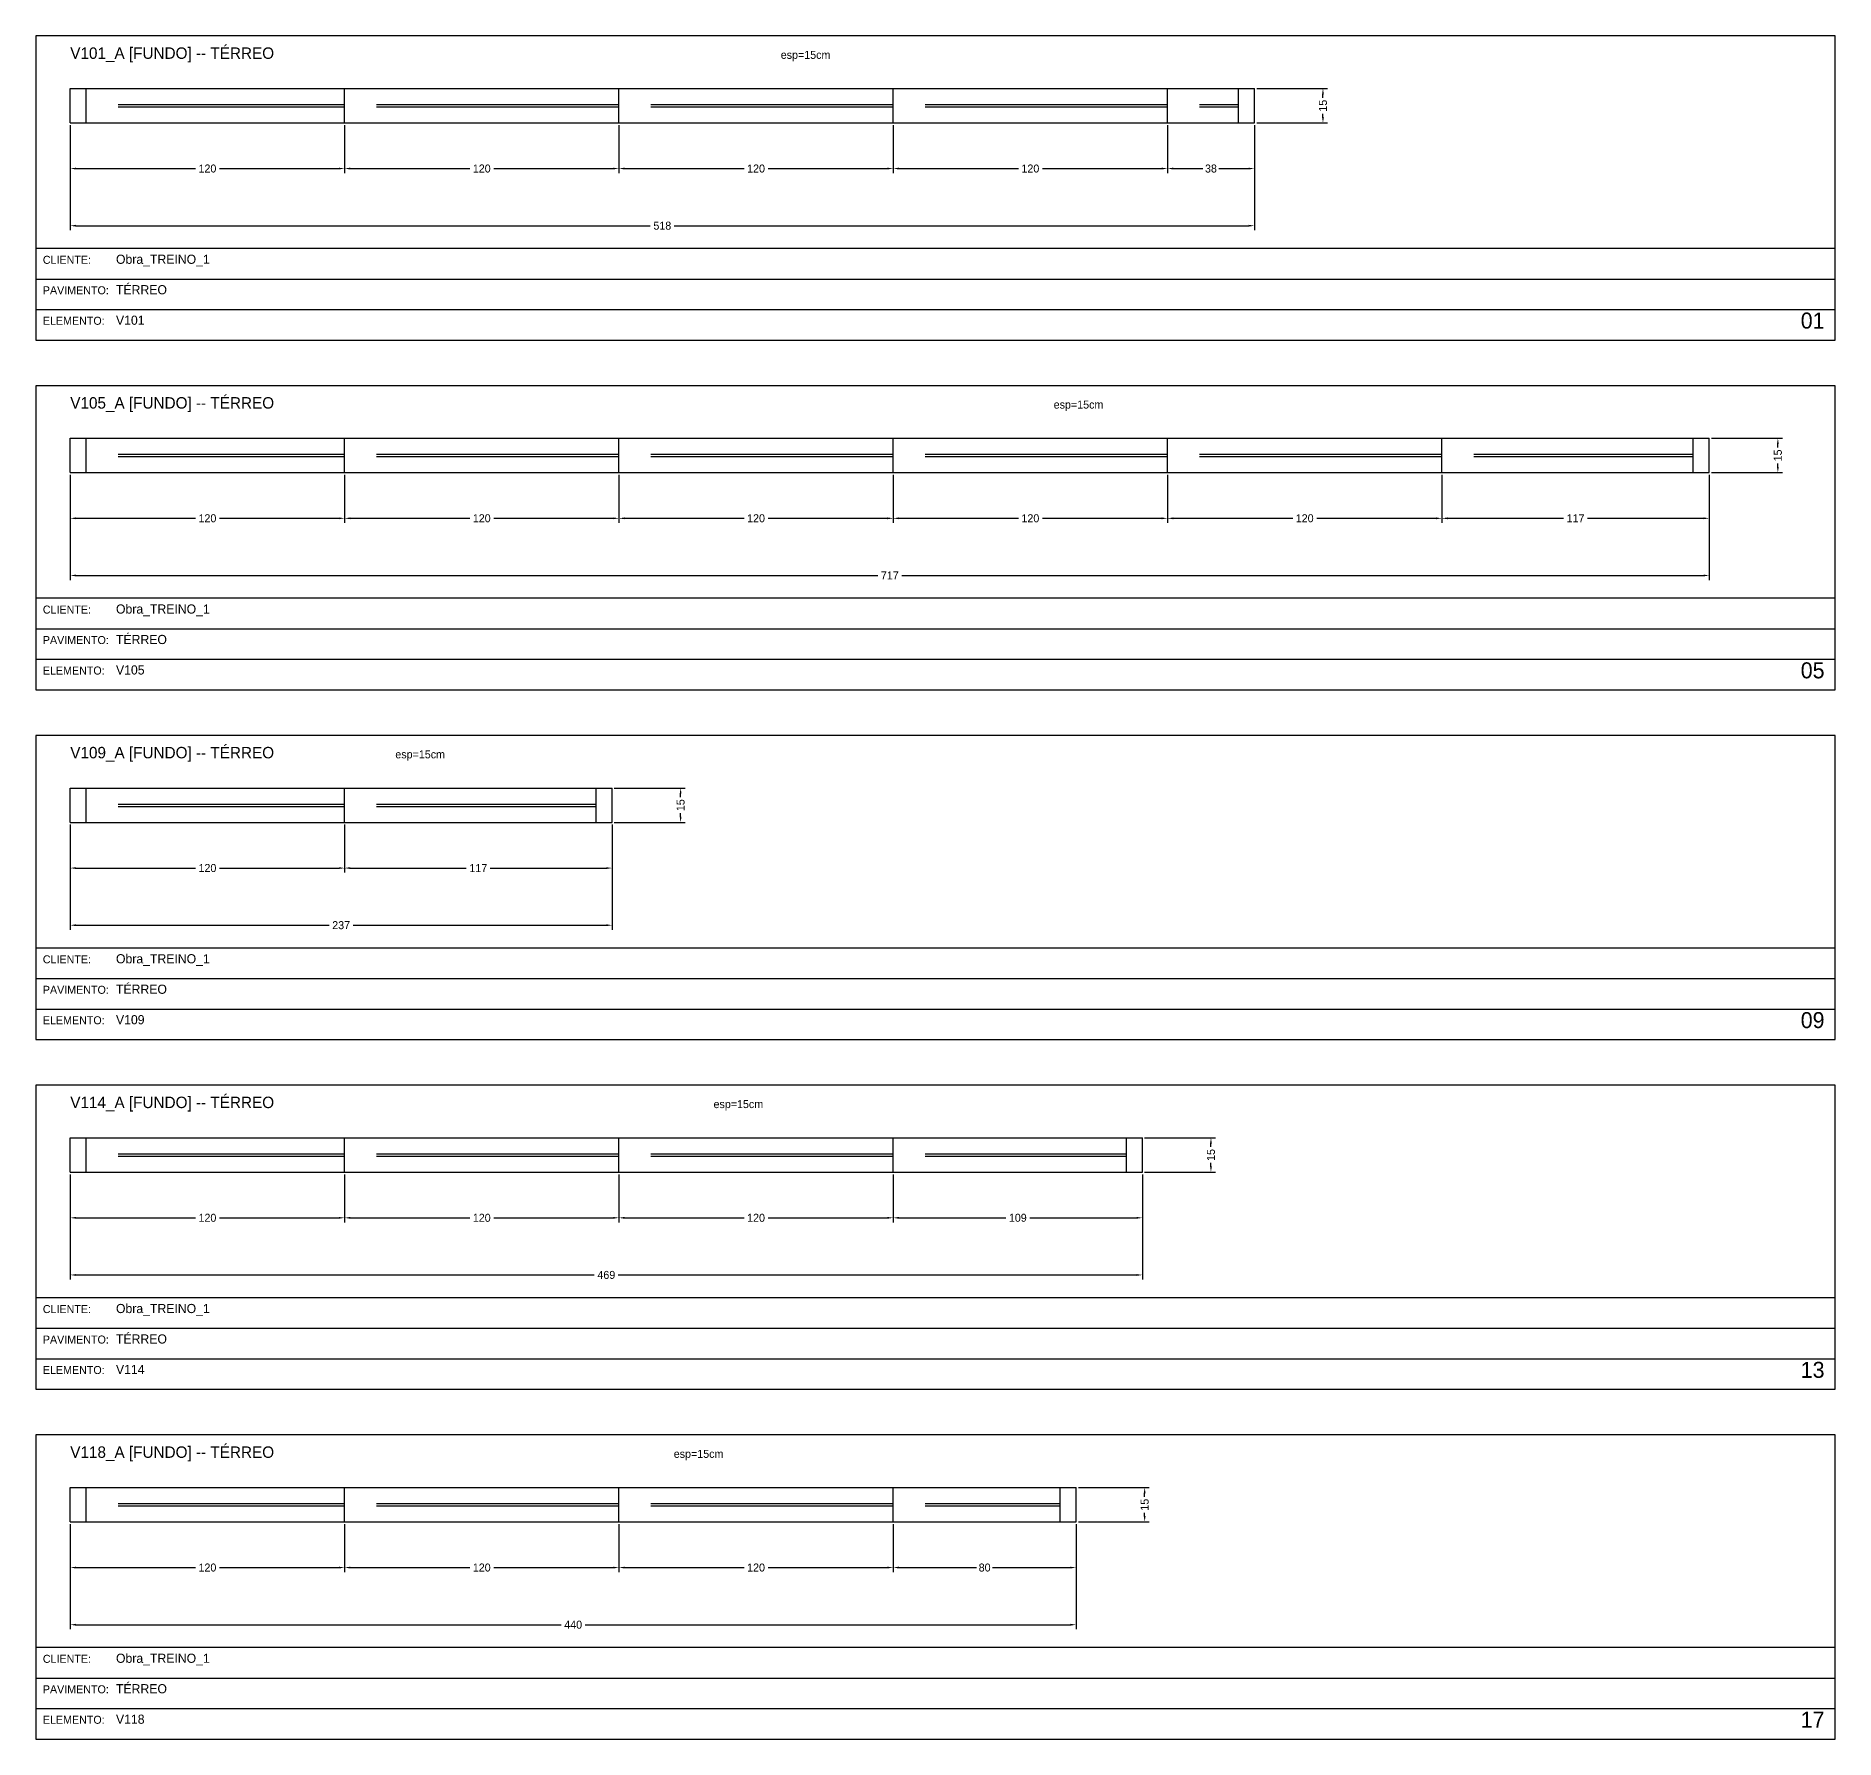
# Model space of a CAD drawing. Header units: metres. Extents: x 0 to 3208, y -1382 to -20.
# Drawn here: x 0 to 787, y -765 to -20 of the extents above; entities that cross this region are included whole.
import ezdxf

# ---------------------------------------------------------------- set-up
doc = ezdxf.new("R2010")
doc.units = ezdxf.units.M
for name, color, linetype in [('BORDA_CELULA', 9, 'Continuous'), ('CARIMBO', 9, 'Continuous'), ('COTA', 241, 'Continuous'), ('NOMENCLATURA', 7, 'Continuous'), ('Painéis', 200, 'Continuous'), ('SARR_2.2x7', 40, 'Continuous')]:
    doc.layers.add(name, color=color, linetype=linetype)
doc.dimstyles.new('COTA', dxfattribs={"dimtxt": 3.5, "dimasz": 2.5, "dimexe": 2, "dimexo": 1, "dimgap": 0.9, "dimtad": 1, "dimdec": 0, "dimrnd": 1, "dimcen": 2.5, "dimclrd": 4, "dimclre": 4, "dimclrt": 4, "dimazin": 3, "dimtfac": 1, "dimtmove": 0, "dimatfit": 3})

# ---------------------------------------------------------------- blocks, each defined once
blk = doc.blocks.new('_CLOSEDFILLED')
at = {"color": 0, "linetype": 'BYBLOCK'}
blk.add_solid([(-1, 0.16), (0, 0), (-1, -0.16)], dxfattribs=at)
blk = doc.blocks.new('*D1')
at = {"color": 4}
for p, q in [((15, -59), (15, -80)), ((135, -59), (135, -80)), ((17.5, -78), (69.75, -78)), ((80.25, -78), (132.5, -78))]:
    blk.add_line(p, q, dxfattribs=at)
at = {"layer": 'Defpoints'}
for p in [(15, -58), (135, -58), (15, -78)]:
    blk.add_point(p, dxfattribs=at)
at = {"layer": 'COTA', "color": 4, "xscale": 2.5, "yscale": 2.5, "rotation": 180}
blk.add_blockref('_CLOSEDFILLED', (15, -78), dxfattribs=at)
at = {"layer": 'COTA', "color": 4, "xscale": 2.5, "yscale": 2.5}
blk.add_blockref('_CLOSEDFILLED', (135, -78), dxfattribs=at)
at = {"layer": 'COTA', "color": 4, "insert": (75, -78), "char_height": 3.5, "attachment_point": 5}
blk.add_mtext('120', dxfattribs=at)
blk = doc.blocks.new('*D2')
at = {"color": 4}
for p, q in [((135, -59), (135, -80)), ((255, -59), (255, -80)), ((137.5, -78), (189.75, -78)), ((200.25, -78), (252.5, -78))]:
    blk.add_line(p, q, dxfattribs=at)
at = {"layer": 'Defpoints'}
for p in [(135, -58), (255, -58), (135, -78)]:
    blk.add_point(p, dxfattribs=at)
at = {"layer": 'COTA', "color": 4, "xscale": 2.5, "yscale": 2.5, "rotation": 180}
blk.add_blockref('_CLOSEDFILLED', (135, -78), dxfattribs=at)
at = {"layer": 'COTA', "color": 4, "xscale": 2.5, "yscale": 2.5}
blk.add_blockref('_CLOSEDFILLED', (255, -78), dxfattribs=at)
at = {"layer": 'COTA', "color": 4, "insert": (195, -78), "char_height": 3.5, "attachment_point": 5}
blk.add_mtext('120', dxfattribs=at)
blk = doc.blocks.new('*D3')
at = {"color": 4}
for p, q in [((255, -59), (255, -80)), ((375, -59), (375, -80)), ((257.5, -78), (309.75, -78)), ((320.25, -78), (372.5, -78))]:
    blk.add_line(p, q, dxfattribs=at)
at = {"layer": 'Defpoints'}
for p in [(255, -58), (375, -58), (255, -78)]:
    blk.add_point(p, dxfattribs=at)
at = {"layer": 'COTA', "color": 4, "xscale": 2.5, "yscale": 2.5, "rotation": 180}
blk.add_blockref('_CLOSEDFILLED', (255, -78), dxfattribs=at)
at = {"layer": 'COTA', "color": 4, "xscale": 2.5, "yscale": 2.5}
blk.add_blockref('_CLOSEDFILLED', (375, -78), dxfattribs=at)
at = {"layer": 'COTA', "color": 4, "insert": (315, -78), "char_height": 3.5, "attachment_point": 5}
blk.add_mtext('120', dxfattribs=at)
blk = doc.blocks.new('*D4')
at = {"color": 4}
for p, q in [((375, -59), (375, -80)), ((495, -59), (495, -80)), ((377.5, -78), (429.75, -78)), ((440.25, -78), (492.5, -78))]:
    blk.add_line(p, q, dxfattribs=at)
at = {"layer": 'Defpoints'}
for p in [(375, -58), (495, -58), (375, -78)]:
    blk.add_point(p, dxfattribs=at)
at = {"layer": 'COTA', "color": 4, "xscale": 2.5, "yscale": 2.5, "rotation": 180}
blk.add_blockref('_CLOSEDFILLED', (375, -78), dxfattribs=at)
at = {"layer": 'COTA', "color": 4, "xscale": 2.5, "yscale": 2.5}
blk.add_blockref('_CLOSEDFILLED', (495, -78), dxfattribs=at)
at = {"layer": 'COTA', "color": 4, "insert": (435, -78), "char_height": 3.5, "attachment_point": 5}
blk.add_mtext('120', dxfattribs=at)
blk = doc.blocks.new('*D5')
at = {"color": 4}
for p, q in [((495, -59), (495, -80)), ((533, -59), (533, -80)), ((497.5, -78), (510.5, -78)), ((517.5, -78), (530.5, -78))]:
    blk.add_line(p, q, dxfattribs=at)
at = {"layer": 'Defpoints'}
for p in [(495, -58), (533, -58), (495, -78)]:
    blk.add_point(p, dxfattribs=at)
at = {"layer": 'COTA', "color": 4, "xscale": 2.5, "yscale": 2.5, "rotation": 180}
blk.add_blockref('_CLOSEDFILLED', (495, -78), dxfattribs=at)
at = {"layer": 'COTA', "color": 4, "xscale": 2.5, "yscale": 2.5}
blk.add_blockref('_CLOSEDFILLED', (533, -78), dxfattribs=at)
at = {"layer": 'COTA', "color": 4, "insert": (514, -78), "char_height": 3.5, "attachment_point": 5}
blk.add_mtext('38', dxfattribs=at)
blk = doc.blocks.new('*D6')
at = {"color": 4}
for p, q in [((15, -59), (15, -105)), ((533, -59), (533, -105)), ((17.5, -103), (268.75, -103)), ((279.25, -103), (530.5, -103))]:
    blk.add_line(p, q, dxfattribs=at)
at = {"layer": 'Defpoints'}
for p in [(15, -58), (533, -58), (15, -103)]:
    blk.add_point(p, dxfattribs=at)
at = {"layer": 'COTA', "color": 4, "xscale": 2.5, "yscale": 2.5, "rotation": 180}
blk.add_blockref('_CLOSEDFILLED', (15, -103), dxfattribs=at)
at = {"layer": 'COTA', "color": 4, "xscale": 2.5, "yscale": 2.5}
blk.add_blockref('_CLOSEDFILLED', (533, -103), dxfattribs=at)
at = {"layer": 'COTA', "color": 4, "insert": (274, -103), "char_height": 3.5, "attachment_point": 5}
blk.add_mtext('518', dxfattribs=at)
blk = doc.blocks.new('*D7')
at = {"color": 4}
for p, q in [((534, -43), (565, -43)), ((563, -47), (563, -45.5)), ((563, -55.5), (563, -54)), ((534, -58), (565, -58))]:
    blk.add_line(p, q, dxfattribs=at)
at = {"layer": 'Defpoints'}
for p in [(533, -43), (533, -58), (563, -58)]:
    blk.add_point(p, dxfattribs=at)
at = {"layer": 'COTA', "color": 4, "xscale": 2.5, "yscale": 2.5}
for p, rotation in [((563, -43), 90), ((563, -58), 270)]:
    blk.add_blockref('_CLOSEDFILLED', p, dxfattribs=dict(at, rotation=rotation))
at = {"layer": 'COTA', "color": 4, "insert": (563, -50.5), "char_height": 3.5, "attachment_point": 5, "rotation": 90}
blk.add_mtext('15', dxfattribs=at)
blk = doc.blocks.new('*D24')
at = {"color": 4}
for p, q in [((15, -212), (15, -233)), ((135, -212), (135, -233)), ((17.5, -231), (69.75, -231)), ((80.25, -231), (132.5, -231))]:
    blk.add_line(p, q, dxfattribs=at)
at = {"layer": 'Defpoints'}
for p in [(15, -211), (135, -211), (15, -231)]:
    blk.add_point(p, dxfattribs=at)
at = {"layer": 'COTA', "color": 4, "xscale": 2.5, "yscale": 2.5, "rotation": 180}
blk.add_blockref('_CLOSEDFILLED', (15, -231), dxfattribs=at)
at = {"layer": 'COTA', "color": 4, "xscale": 2.5, "yscale": 2.5}
blk.add_blockref('_CLOSEDFILLED', (135, -231), dxfattribs=at)
at = {"layer": 'COTA', "color": 4, "insert": (75, -231), "char_height": 3.5, "attachment_point": 5}
blk.add_mtext('120', dxfattribs=at)
blk = doc.blocks.new('*D25')
at = {"color": 4}
for p, q in [((135, -212), (135, -233)), ((255, -212), (255, -233)), ((137.5, -231), (189.75, -231)), ((200.25, -231), (252.5, -231))]:
    blk.add_line(p, q, dxfattribs=at)
at = {"layer": 'Defpoints'}
for p in [(135, -211), (255, -211), (135, -231)]:
    blk.add_point(p, dxfattribs=at)
at = {"layer": 'COTA', "color": 4, "xscale": 2.5, "yscale": 2.5, "rotation": 180}
blk.add_blockref('_CLOSEDFILLED', (135, -231), dxfattribs=at)
at = {"layer": 'COTA', "color": 4, "xscale": 2.5, "yscale": 2.5}
blk.add_blockref('_CLOSEDFILLED', (255, -231), dxfattribs=at)
at = {"layer": 'COTA', "color": 4, "insert": (195, -231), "char_height": 3.5, "attachment_point": 5}
blk.add_mtext('120', dxfattribs=at)
blk = doc.blocks.new('*D26')
at = {"color": 4}
for p, q in [((255, -212), (255, -233)), ((375, -212), (375, -233)), ((257.5, -231), (309.75, -231)), ((320.25, -231), (372.5, -231))]:
    blk.add_line(p, q, dxfattribs=at)
at = {"layer": 'Defpoints'}
for p in [(255, -211), (375, -211), (255, -231)]:
    blk.add_point(p, dxfattribs=at)
at = {"layer": 'COTA', "color": 4, "xscale": 2.5, "yscale": 2.5, "rotation": 180}
blk.add_blockref('_CLOSEDFILLED', (255, -231), dxfattribs=at)
at = {"layer": 'COTA', "color": 4, "xscale": 2.5, "yscale": 2.5}
blk.add_blockref('_CLOSEDFILLED', (375, -231), dxfattribs=at)
at = {"layer": 'COTA', "color": 4, "insert": (315, -231), "char_height": 3.5, "attachment_point": 5}
blk.add_mtext('120', dxfattribs=at)
blk = doc.blocks.new('*D27')
at = {"color": 4}
for p, q in [((375, -212), (375, -233)), ((495, -212), (495, -233)), ((377.5, -231), (429.75, -231)), ((440.25, -231), (492.5, -231))]:
    blk.add_line(p, q, dxfattribs=at)
at = {"layer": 'Defpoints'}
for p in [(375, -211), (495, -211), (375, -231)]:
    blk.add_point(p, dxfattribs=at)
at = {"layer": 'COTA', "color": 4, "xscale": 2.5, "yscale": 2.5, "rotation": 180}
blk.add_blockref('_CLOSEDFILLED', (375, -231), dxfattribs=at)
at = {"layer": 'COTA', "color": 4, "xscale": 2.5, "yscale": 2.5}
blk.add_blockref('_CLOSEDFILLED', (495, -231), dxfattribs=at)
at = {"layer": 'COTA', "color": 4, "insert": (435, -231), "char_height": 3.5, "attachment_point": 5}
blk.add_mtext('120', dxfattribs=at)
blk = doc.blocks.new('*D28')
at = {"color": 4}
for p, q in [((495, -212), (495, -233)), ((615, -212), (615, -233)), ((497.5, -231), (549.75, -231)), ((560.25, -231), (612.5, -231))]:
    blk.add_line(p, q, dxfattribs=at)
at = {"layer": 'Defpoints'}
for p in [(495, -211), (615, -211), (495, -231)]:
    blk.add_point(p, dxfattribs=at)
at = {"layer": 'COTA', "color": 4, "xscale": 2.5, "yscale": 2.5, "rotation": 180}
blk.add_blockref('_CLOSEDFILLED', (495, -231), dxfattribs=at)
at = {"layer": 'COTA', "color": 4, "xscale": 2.5, "yscale": 2.5}
blk.add_blockref('_CLOSEDFILLED', (615, -231), dxfattribs=at)
at = {"layer": 'COTA', "color": 4, "insert": (555, -231), "char_height": 3.5, "attachment_point": 5}
blk.add_mtext('120', dxfattribs=at)
blk = doc.blocks.new('*D29')
at = {"color": 4}
for p, q in [((615, -212), (615, -233)), ((732, -212), (732, -233)), ((617.5, -231), (668.25, -231)), ((678.75, -231), (729.5, -231))]:
    blk.add_line(p, q, dxfattribs=at)
at = {"layer": 'Defpoints'}
for p in [(615, -211), (732, -211), (615, -231)]:
    blk.add_point(p, dxfattribs=at)
at = {"layer": 'COTA', "color": 4, "xscale": 2.5, "yscale": 2.5, "rotation": 180}
blk.add_blockref('_CLOSEDFILLED', (615, -231), dxfattribs=at)
at = {"layer": 'COTA', "color": 4, "xscale": 2.5, "yscale": 2.5}
blk.add_blockref('_CLOSEDFILLED', (732, -231), dxfattribs=at)
at = {"layer": 'COTA', "color": 4, "insert": (673.5, -231), "char_height": 3.5, "attachment_point": 5}
blk.add_mtext('117', dxfattribs=at)
blk = doc.blocks.new('*D30')
at = {"color": 4}
for p, q in [((15, -212), (15, -258)), ((732, -212), (732, -258)), ((17.5, -256), (368.25, -256)), ((378.75, -256), (729.5, -256))]:
    blk.add_line(p, q, dxfattribs=at)
at = {"layer": 'Defpoints'}
for p in [(15, -211), (732, -211), (15, -256)]:
    blk.add_point(p, dxfattribs=at)
at = {"layer": 'COTA', "color": 4, "xscale": 2.5, "yscale": 2.5, "rotation": 180}
blk.add_blockref('_CLOSEDFILLED', (15, -256), dxfattribs=at)
at = {"layer": 'COTA', "color": 4, "xscale": 2.5, "yscale": 2.5}
blk.add_blockref('_CLOSEDFILLED', (732, -256), dxfattribs=at)
at = {"layer": 'COTA', "color": 4, "insert": (373.5, -256), "char_height": 3.5, "attachment_point": 5}
blk.add_mtext('717', dxfattribs=at)
blk = doc.blocks.new('*D31')
at = {"color": 4}
for p, q in [((733, -196), (764, -196)), ((762, -200), (762, -198.5)), ((733, -211), (764, -211)), ((762, -208.5), (762, -207))]:
    blk.add_line(p, q, dxfattribs=at)
at = {"layer": 'Defpoints'}
for p in [(732, -196), (732, -211), (762, -211)]:
    blk.add_point(p, dxfattribs=at)
at = {"layer": 'COTA', "color": 4, "xscale": 2.5, "yscale": 2.5}
for p, rotation in [((762, -196), 90), ((762, -211), 270)]:
    blk.add_blockref('_CLOSEDFILLED', p, dxfattribs=dict(at, rotation=rotation))
at = {"layer": 'COTA', "color": 4, "insert": (762, -203.5), "char_height": 3.5, "attachment_point": 5, "rotation": 90}
blk.add_mtext('15', dxfattribs=at)
blk = doc.blocks.new('*D51')
at = {"color": 4}
for p, q in [((15, -365), (15, -386)), ((135, -365), (135, -386)), ((17.5, -384), (69.75, -384)), ((80.25, -384), (132.5, -384))]:
    blk.add_line(p, q, dxfattribs=at)
at = {"layer": 'Defpoints'}
for p in [(15, -364), (135, -364), (15, -384)]:
    blk.add_point(p, dxfattribs=at)
at = {"layer": 'COTA', "color": 4, "xscale": 2.5, "yscale": 2.5, "rotation": 180}
blk.add_blockref('_CLOSEDFILLED', (15, -384), dxfattribs=at)
at = {"layer": 'COTA', "color": 4, "xscale": 2.5, "yscale": 2.5}
blk.add_blockref('_CLOSEDFILLED', (135, -384), dxfattribs=at)
at = {"layer": 'COTA', "color": 4, "insert": (75, -384), "char_height": 3.5, "attachment_point": 5}
blk.add_mtext('120', dxfattribs=at)
blk = doc.blocks.new('*D52')
at = {"color": 4}
for p, q in [((135, -365), (135, -386)), ((252, -365), (252, -386)), ((137.5, -384), (188.25, -384)), ((198.75, -384), (249.5, -384))]:
    blk.add_line(p, q, dxfattribs=at)
at = {"layer": 'Defpoints'}
for p in [(135, -364), (252, -364), (135, -384)]:
    blk.add_point(p, dxfattribs=at)
at = {"layer": 'COTA', "color": 4, "xscale": 2.5, "yscale": 2.5, "rotation": 180}
blk.add_blockref('_CLOSEDFILLED', (135, -384), dxfattribs=at)
at = {"layer": 'COTA', "color": 4, "xscale": 2.5, "yscale": 2.5}
blk.add_blockref('_CLOSEDFILLED', (252, -384), dxfattribs=at)
at = {"layer": 'COTA', "color": 4, "insert": (193.5, -384), "char_height": 3.5, "attachment_point": 5}
blk.add_mtext('117', dxfattribs=at)
blk = doc.blocks.new('*D53')
at = {"color": 4}
for p, q in [((15, -365), (15, -411)), ((252, -365), (252, -411)), ((17.5, -409), (128.25, -409)), ((138.75, -409), (249.5, -409))]:
    blk.add_line(p, q, dxfattribs=at)
at = {"layer": 'Defpoints'}
for p in [(15, -364), (252, -364), (15, -409)]:
    blk.add_point(p, dxfattribs=at)
at = {"layer": 'COTA', "color": 4, "xscale": 2.5, "yscale": 2.5, "rotation": 180}
blk.add_blockref('_CLOSEDFILLED', (15, -409), dxfattribs=at)
at = {"layer": 'COTA', "color": 4, "xscale": 2.5, "yscale": 2.5}
blk.add_blockref('_CLOSEDFILLED', (252, -409), dxfattribs=at)
at = {"layer": 'COTA', "color": 4, "insert": (133.5, -409), "char_height": 3.5, "attachment_point": 5}
blk.add_mtext('237', dxfattribs=at)
blk = doc.blocks.new('*D54')
at = {"color": 4}
for p, q in [((253, -349), (284, -349)), ((282, -353), (282, -351.5)), ((282, -361.5), (282, -360)), ((253, -364), (284, -364))]:
    blk.add_line(p, q, dxfattribs=at)
at = {"layer": 'Defpoints'}
for p in [(252, -349), (252, -364), (282, -364)]:
    blk.add_point(p, dxfattribs=at)
at = {"layer": 'COTA', "color": 4, "xscale": 2.5, "yscale": 2.5}
for p, rotation in [((282, -349), 90), ((282, -364), 270)]:
    blk.add_blockref('_CLOSEDFILLED', p, dxfattribs=dict(at, rotation=rotation))
at = {"layer": 'COTA', "color": 4, "insert": (282, -356.5), "char_height": 3.5, "attachment_point": 5, "rotation": 90}
blk.add_mtext('15', dxfattribs=at)
blk = doc.blocks.new('*D75')
at = {"color": 4}
for p, q in [((15, -518), (15, -539)), ((135, -518), (135, -539)), ((17.5, -537), (69.75, -537)), ((80.25, -537), (132.5, -537))]:
    blk.add_line(p, q, dxfattribs=at)
at = {"layer": 'Defpoints'}
for p in [(15, -517), (135, -517), (15, -537)]:
    blk.add_point(p, dxfattribs=at)
at = {"layer": 'COTA', "color": 4, "xscale": 2.5, "yscale": 2.5, "rotation": 180}
blk.add_blockref('_CLOSEDFILLED', (15, -537), dxfattribs=at)
at = {"layer": 'COTA', "color": 4, "xscale": 2.5, "yscale": 2.5}
blk.add_blockref('_CLOSEDFILLED', (135, -537), dxfattribs=at)
at = {"layer": 'COTA', "color": 4, "insert": (75, -537), "char_height": 3.5, "attachment_point": 5}
blk.add_mtext('120', dxfattribs=at)
blk = doc.blocks.new('*D76')
at = {"color": 4}
for p, q in [((135, -518), (135, -539)), ((255, -518), (255, -539)), ((137.5, -537), (189.75, -537)), ((200.25, -537), (252.5, -537))]:
    blk.add_line(p, q, dxfattribs=at)
at = {"layer": 'Defpoints'}
for p in [(135, -517), (255, -517), (135, -537)]:
    blk.add_point(p, dxfattribs=at)
at = {"layer": 'COTA', "color": 4, "xscale": 2.5, "yscale": 2.5, "rotation": 180}
blk.add_blockref('_CLOSEDFILLED', (135, -537), dxfattribs=at)
at = {"layer": 'COTA', "color": 4, "xscale": 2.5, "yscale": 2.5}
blk.add_blockref('_CLOSEDFILLED', (255, -537), dxfattribs=at)
at = {"layer": 'COTA', "color": 4, "insert": (195, -537), "char_height": 3.5, "attachment_point": 5}
blk.add_mtext('120', dxfattribs=at)
blk = doc.blocks.new('*D77')
at = {"color": 4}
for p, q in [((255, -518), (255, -539)), ((375, -518), (375, -539)), ((257.5, -537), (309.75, -537)), ((320.25, -537), (372.5, -537))]:
    blk.add_line(p, q, dxfattribs=at)
at = {"layer": 'Defpoints'}
for p in [(255, -517), (375, -517), (255, -537)]:
    blk.add_point(p, dxfattribs=at)
at = {"layer": 'COTA', "color": 4, "xscale": 2.5, "yscale": 2.5, "rotation": 180}
blk.add_blockref('_CLOSEDFILLED', (255, -537), dxfattribs=at)
at = {"layer": 'COTA', "color": 4, "xscale": 2.5, "yscale": 2.5}
blk.add_blockref('_CLOSEDFILLED', (375, -537), dxfattribs=at)
at = {"layer": 'COTA', "color": 4, "insert": (315, -537), "char_height": 3.5, "attachment_point": 5}
blk.add_mtext('120', dxfattribs=at)
blk = doc.blocks.new('*D78')
at = {"color": 4}
for p, q in [((375, -518), (375, -539)), ((484, -518), (484, -539)), ((377.5, -537), (424.25, -537)), ((434.75, -537), (481.5, -537))]:
    blk.add_line(p, q, dxfattribs=at)
at = {"layer": 'Defpoints'}
for p in [(375, -517), (484, -517), (375, -537)]:
    blk.add_point(p, dxfattribs=at)
at = {"layer": 'COTA', "color": 4, "xscale": 2.5, "yscale": 2.5, "rotation": 180}
blk.add_blockref('_CLOSEDFILLED', (375, -537), dxfattribs=at)
at = {"layer": 'COTA', "color": 4, "xscale": 2.5, "yscale": 2.5}
blk.add_blockref('_CLOSEDFILLED', (484, -537), dxfattribs=at)
at = {"layer": 'COTA', "color": 4, "insert": (429.5, -537), "char_height": 3.5, "attachment_point": 5}
blk.add_mtext('109', dxfattribs=at)
blk = doc.blocks.new('*D79')
at = {"color": 4}
for p, q in [((15, -518), (15, -564)), ((484, -518), (484, -564)), ((17.5, -562), (244.25, -562)), ((254.75, -562), (481.5, -562))]:
    blk.add_line(p, q, dxfattribs=at)
at = {"layer": 'Defpoints'}
for p in [(15, -517), (484, -517), (15, -562)]:
    blk.add_point(p, dxfattribs=at)
at = {"layer": 'COTA', "color": 4, "xscale": 2.5, "yscale": 2.5, "rotation": 180}
blk.add_blockref('_CLOSEDFILLED', (15, -562), dxfattribs=at)
at = {"layer": 'COTA', "color": 4, "xscale": 2.5, "yscale": 2.5}
blk.add_blockref('_CLOSEDFILLED', (484, -562), dxfattribs=at)
at = {"layer": 'COTA', "color": 4, "insert": (249.5, -562), "char_height": 3.5, "attachment_point": 5}
blk.add_mtext('469', dxfattribs=at)
blk = doc.blocks.new('*D80')
at = {"color": 4}
for p, q in [((485, -502), (516, -502)), ((514, -506), (514, -504.5)), ((485, -517), (516, -517)), ((514, -514.5), (514, -513))]:
    blk.add_line(p, q, dxfattribs=at)
at = {"layer": 'Defpoints'}
for p in [(484, -502), (484, -517), (514, -517)]:
    blk.add_point(p, dxfattribs=at)
at = {"layer": 'COTA', "color": 4, "xscale": 2.5, "yscale": 2.5}
for p, rotation in [((514, -502), 90), ((514, -517), 270)]:
    blk.add_blockref('_CLOSEDFILLED', p, dxfattribs=dict(at, rotation=rotation))
at = {"layer": 'COTA', "color": 4, "insert": (514, -509.5), "char_height": 3.5, "attachment_point": 5, "rotation": 90}
blk.add_mtext('15', dxfattribs=at)
blk = doc.blocks.new('*D99')
at = {"color": 4}
for p, q in [((15, -671), (15, -692)), ((135, -671), (135, -692)), ((17.5, -690), (69.75, -690)), ((80.25, -690), (132.5, -690))]:
    blk.add_line(p, q, dxfattribs=at)
at = {"layer": 'Defpoints'}
for p in [(15, -670), (135, -670), (15, -690)]:
    blk.add_point(p, dxfattribs=at)
at = {"layer": 'COTA', "color": 4, "xscale": 2.5, "yscale": 2.5, "rotation": 180}
blk.add_blockref('_CLOSEDFILLED', (15, -690), dxfattribs=at)
at = {"layer": 'COTA', "color": 4, "xscale": 2.5, "yscale": 2.5}
blk.add_blockref('_CLOSEDFILLED', (135, -690), dxfattribs=at)
at = {"layer": 'COTA', "color": 4, "insert": (75, -690), "char_height": 3.5, "attachment_point": 5}
blk.add_mtext('120', dxfattribs=at)
blk = doc.blocks.new('*D100')
at = {"color": 4}
for p, q in [((135, -671), (135, -692)), ((255, -671), (255, -692)), ((137.5, -690), (189.75, -690)), ((200.25, -690), (252.5, -690))]:
    blk.add_line(p, q, dxfattribs=at)
at = {"layer": 'Defpoints'}
for p in [(135, -670), (255, -670), (135, -690)]:
    blk.add_point(p, dxfattribs=at)
at = {"layer": 'COTA', "color": 4, "xscale": 2.5, "yscale": 2.5, "rotation": 180}
blk.add_blockref('_CLOSEDFILLED', (135, -690), dxfattribs=at)
at = {"layer": 'COTA', "color": 4, "xscale": 2.5, "yscale": 2.5}
blk.add_blockref('_CLOSEDFILLED', (255, -690), dxfattribs=at)
at = {"layer": 'COTA', "color": 4, "insert": (195, -690), "char_height": 3.5, "attachment_point": 5}
blk.add_mtext('120', dxfattribs=at)
blk = doc.blocks.new('*D101')
at = {"color": 4}
for p, q in [((255, -671), (255, -692)), ((375, -671), (375, -692)), ((257.5, -690), (309.75, -690)), ((320.25, -690), (372.5, -690))]:
    blk.add_line(p, q, dxfattribs=at)
at = {"layer": 'Defpoints'}
for p in [(255, -670), (375, -670), (255, -690)]:
    blk.add_point(p, dxfattribs=at)
at = {"layer": 'COTA', "color": 4, "xscale": 2.5, "yscale": 2.5, "rotation": 180}
blk.add_blockref('_CLOSEDFILLED', (255, -690), dxfattribs=at)
at = {"layer": 'COTA', "color": 4, "xscale": 2.5, "yscale": 2.5}
blk.add_blockref('_CLOSEDFILLED', (375, -690), dxfattribs=at)
at = {"layer": 'COTA', "color": 4, "insert": (315, -690), "char_height": 3.5, "attachment_point": 5}
blk.add_mtext('120', dxfattribs=at)
blk = doc.blocks.new('*D102')
at = {"color": 4}
for p, q in [((375, -671), (375, -692)), ((455, -671), (455, -692)), ((377.5, -690), (411.5, -690)), ((418.5, -690), (452.5, -690))]:
    blk.add_line(p, q, dxfattribs=at)
at = {"layer": 'Defpoints'}
for p in [(375, -670), (455, -670), (375, -690)]:
    blk.add_point(p, dxfattribs=at)
at = {"layer": 'COTA', "color": 4, "xscale": 2.5, "yscale": 2.5, "rotation": 180}
blk.add_blockref('_CLOSEDFILLED', (375, -690), dxfattribs=at)
at = {"layer": 'COTA', "color": 4, "xscale": 2.5, "yscale": 2.5}
blk.add_blockref('_CLOSEDFILLED', (455, -690), dxfattribs=at)
at = {"layer": 'COTA', "color": 4, "insert": (415, -690), "char_height": 3.5, "attachment_point": 5}
blk.add_mtext('80', dxfattribs=at)
blk = doc.blocks.new('*D103')
at = {"color": 4}
for p, q in [((15, -671), (15, -717)), ((455, -671), (455, -717)), ((17.5, -715), (229.75, -715)), ((240.25, -715), (452.5, -715))]:
    blk.add_line(p, q, dxfattribs=at)
at = {"layer": 'Defpoints'}
for p in [(15, -670), (455, -670), (15, -715)]:
    blk.add_point(p, dxfattribs=at)
at = {"layer": 'COTA', "color": 4, "xscale": 2.5, "yscale": 2.5, "rotation": 180}
blk.add_blockref('_CLOSEDFILLED', (15, -715), dxfattribs=at)
at = {"layer": 'COTA', "color": 4, "xscale": 2.5, "yscale": 2.5}
blk.add_blockref('_CLOSEDFILLED', (455, -715), dxfattribs=at)
at = {"layer": 'COTA', "color": 4, "insert": (235, -715), "char_height": 3.5, "attachment_point": 5}
blk.add_mtext('440', dxfattribs=at)
blk = doc.blocks.new('*D104')
at = {"color": 4}
for p, q in [((456, -655), (487, -655)), ((485, -659), (485, -657.5)), ((485, -667.5), (485, -666)), ((456, -670), (487, -670))]:
    blk.add_line(p, q, dxfattribs=at)
at = {"layer": 'Defpoints'}
for p in [(455, -655), (455, -670), (485, -670)]:
    blk.add_point(p, dxfattribs=at)
at = {"layer": 'COTA', "color": 4, "xscale": 2.5, "yscale": 2.5}
for p, rotation in [((485, -655), 90), ((485, -670), 270)]:
    blk.add_blockref('_CLOSEDFILLED', p, dxfattribs=dict(at, rotation=rotation))
at = {"layer": 'COTA', "color": 4, "insert": (485, -662.5), "char_height": 3.5, "attachment_point": 5, "rotation": 90}
blk.add_mtext('15', dxfattribs=at)

msp = doc.modelspace()

# ---------------------------------------------------------------- linework, layer by layer
at = {"layer": 'BORDA_CELULA'}
for points in [[(0, -153), (787, -153), (787, -20), (0, -20)], [(0, -153), (787, -153), (787, -113), (0, -113)], [(0, -306), (787, -306), (787, -173), (0, -173)], [(0, -306), (787, -306), (787, -266), (0, -266)], [(0, -459), (787, -459), (787, -326), (0, -326)], [(0, -459), (787, -459), (787, -419), (0, -419)], [(0, -612), (787, -612), (787, -479), (0, -479)], [(0, -612), (787, -612), (787, -572), (0, -572)], [(0, -765), (787, -765), (787, -632), (0, -632)], [(0, -765), (787, -765), (787, -725), (0, -725)]]:
    msp.add_lwpolyline(points, close=True, dxfattribs=at)
at = {"layer": 'CARIMBO'}
for p, q in [((0, -126.33), (787, -126.33)), ((0, -139.67), (787, -139.67)), ((0, -153), (787, -153)), ((0, -279.33), (787, -279.33)), ((0, -292.67), (787, -292.67)), ((0, -306), (787, -306)), ((0, -432.33), (787, -432.33)), ((0, -445.67), (787, -445.67)), ((0, -459), (787, -459)), ((0, -585.33), (787, -585.33)), ((0, -598.67), (787, -598.67)), ((0, -612), (787, -612)), ((0, -738.33), (787, -738.33)), ((0, -751.67), (787, -751.67)), ((0, -765), (787, -765))]:
    msp.add_line(p, q, dxfattribs=at)
at = {"layer": 'Painéis'}
for points in [[(15, -58), (15, -43)], [(15, -43), (135, -43)], [(135, -43), (255, -43)], [(135, -58), (135, -43)], [(255, -43), (375, -43)], [(255, -58), (255, -43)], [(375, -43), (495, -43)], [(375, -58), (375, -43)], [(495, -43), (533, -43)], [(495, -58), (495, -43)], [(533, -58), (533, -43)], [(15, -58), (135, -58)], [(135, -58), (255, -58)], [(255, -58), (375, -58)], [(375, -58), (495, -58)], [(495, -58), (533, -58)], [(15, -211), (15, -196)], [(15, -196), (135, -196)], [(135, -196), (255, -196)], [(135, -211), (135, -196)], [(255, -196), (375, -196)], [(255, -211), (255, -196)], [(375, -196), (495, -196)], [(375, -211), (375, -196)], [(495, -196), (615, -196)], [(495, -211), (495, -196)], [(615, -196), (732, -196)], [(615, -211), (615, -196)], [(732, -211), (732, -196)], [(15, -211), (135, -211)], [(135, -211), (255, -211)], [(255, -211), (375, -211)], [(375, -211), (495, -211)], [(495, -211), (615, -211)], [(615, -211), (732, -211)], [(15, -364), (15, -349)], [(15, -349), (135, -349)], [(135, -349), (252, -349)], [(135, -364), (135, -349)], [(252, -364), (252, -349)], [(15, -364), (135, -364)], [(135, -364), (252, -364)], [(15, -517), (15, -502)], [(15, -502), (135, -502)], [(135, -502), (255, -502)], [(135, -517), (135, -502)], [(255, -502), (375, -502)], [(255, -517), (255, -502)], [(375, -502), (484, -502)], [(375, -517), (375, -502)], [(484, -517), (484, -502)], [(15, -517), (135, -517)], [(135, -517), (255, -517)], [(255, -517), (375, -517)], [(375, -517), (484, -517)], [(15, -670), (15, -655)], [(15, -655), (135, -655)], [(135, -655), (255, -655)], [(135, -670), (135, -655)], [(255, -655), (375, -655)], [(255, -670), (255, -655)], [(375, -655), (455, -655)], [(375, -670), (375, -655)], [(455, -670), (455, -655)], [(15, -670), (135, -670)], [(135, -670), (255, -670)], [(255, -670), (375, -670)], [(375, -670), (455, -670)]]:
    msp.add_lwpolyline(points, dxfattribs=at)
at = {"layer": 'SARR_2.2x7'}
for points in [[(22, -58), (22, -43)], [(526, -58), (526, -43)], [(36, -50), (135, -50)], [(36, -51), (135, -51)], [(149, -50), (255, -50)], [(149, -51), (255, -51)], [(269, -50), (375, -50)], [(269, -51), (375, -51)], [(389, -50), (495, -50)], [(389, -51), (495, -51)], [(509, -50), (526, -50)], [(509, -51), (526, -51)], [(22, -211), (22, -196)], [(725, -211), (725, -196)], [(36, -203), (135, -203)], [(36, -204), (135, -204)], [(149, -203), (255, -203)], [(149, -204), (255, -204)], [(269, -203), (375, -203)], [(269, -204), (375, -204)], [(389, -203), (495, -203)], [(389, -204), (495, -204)], [(509, -203), (615, -203)], [(509, -204), (615, -204)], [(629, -203), (725, -203)], [(629, -204), (725, -204)], [(22, -364), (22, -349)], [(245, -364), (245, -349)], [(36, -356), (135, -356)], [(36, -357), (135, -357)], [(149, -356), (245, -356)], [(149, -357), (245, -357)], [(22, -517), (22, -502)], [(477, -517), (477, -502)], [(36, -509), (135, -509)], [(36, -510), (135, -510)], [(149, -509), (255, -509)], [(149, -510), (255, -510)], [(269, -509), (375, -509)], [(269, -510), (375, -510)], [(389, -509), (477, -509)], [(389, -510), (477, -510)], [(22, -670), (22, -655)], [(448, -670), (448, -655)], [(36, -662), (135, -662)], [(36, -663), (135, -663)], [(149, -662), (255, -662)], [(149, -663), (255, -663)], [(269, -662), (375, -662)], [(269, -663), (375, -663)], [(389, -662), (448, -662)], [(389, -663), (448, -663)]]:
    msp.add_lwpolyline(points, dxfattribs=at)

# ---------------------------------------------------------------- texts
at = {"layer": 'CARIMBO', "color": 9}
for s, p in [('CLIENTE:', (3, -119.67)), ('PAVIMENTO:', (3, -133)), ('ELEMENTO:', (3, -146.33)), ('CLIENTE:', (3, -272.67)), ('PAVIMENTO:', (3, -286)), ('ELEMENTO:', (3, -299.33)), ('CLIENTE:', (3, -425.67)), ('PAVIMENTO:', (3, -439)), ('ELEMENTO:', (3, -452.33)), ('CLIENTE:', (3, -578.67)), ('PAVIMENTO:', (3, -592)), ('ELEMENTO:', (3, -605.33)), ('CLIENTE:', (3, -731.67)), ('PAVIMENTO:', (3, -745)), ('ELEMENTO:', (3, -758.33))]:
    msp.add_text(s, height=3.5, dxfattribs=at).set_placement(p)
at = {"layer": 'CARIMBO', "color": 2}
for s, p in [('Obra_TREINO_1', (35, -119.67)), ('TÉRREO', (35, -133)), ('V101', (35, -146.33)), ('Obra_TREINO_1', (35, -272.67)), ('TÉRREO', (35, -286)), ('V105', (35, -299.33)), ('Obra_TREINO_1', (35, -425.67)), ('TÉRREO', (35, -439)), ('V109', (35, -452.33)), ('Obra_TREINO_1', (35, -578.67)), ('TÉRREO', (35, -592)), ('V114', (35, -605.33)), ('Obra_TREINO_1', (35, -731.67)), ('TÉRREO', (35, -745)), ('V118', (35, -758.33))]:
    msp.add_text(s, height=4, dxfattribs=at).set_placement(p)
at = {"layer": 'CARIMBO', "color": 3}
for s, p in [('01', (772, -148)), ('05', (772, -301)), ('09', (772, -454)), ('13', (772, -607)), ('17', (772, -760))]:
    msp.add_text(s, height=7, dxfattribs=at).set_placement(p)
at = {"layer": 'COTA'}
for p in [(325.8, -30), (445.2, -183), (157.2, -336), (296.4, -489), (279, -642)]:
    msp.add_text('esp=15cm', height=3.5, dxfattribs=at).set_placement(p)
at = {"layer": 'NOMENCLATURA'}
for s, p in [('V101_A [FUNDO] -- TÉRREO', (15, -30)), ('V105_A [FUNDO] -- TÉRREO', (15, -183)), ('V109_A [FUNDO] -- TÉRREO', (15, -336)), ('V114_A [FUNDO] -- TÉRREO', (15, -489)), ('V118_A [FUNDO] -- TÉRREO', (15, -642))]:
    msp.add_text(s, height=5, dxfattribs=at).set_placement(p)

# ---------------------------------------------------------------- dimensions: what is measured, and where the dimension line sits
at = {"layer": 'COTA'}
for base, p1, p2, picture, middle in [((563, -58), (533, -58), (533, -43), '*D7', (563, -50.5)), ((762, -211), (732, -211), (732, -196), '*D31', (762, -203.5)), ((282, -364), (252, -364), (252, -349), '*D54', (282, -356.5)), ((514, -517), (484, -517), (484, -502), '*D80', (514, -509.5)), ((485, -670), (455, -670), (455, -655), '*D104', (485, -662.5))]:
    dim = msp.add_linear_dim(base=base, p1=p1, p2=p2, angle=90, dimstyle='COTA', dxfattribs=at)
    dim.commit()
    dim.dimension.update_dxf_attribs({"geometry": picture, "text_midpoint": middle})
for base, p1, p2, picture, middle in [((15, -78), (15, -58), (135, -58), '*D1', (75, -78)), ((15, -103), (15, -58), (533, -58), '*D6', (274, -103)), ((135, -78), (135, -58), (255, -58), '*D2', (195, -78)), ((255, -78), (255, -58), (375, -58), '*D3', (315, -78)), ((375, -78), (375, -58), (495, -58), '*D4', (435, -78)), ((495, -78), (495, -58), (533, -58), '*D5', (514, -78)), ((15, -231), (15, -211), (135, -211), '*D24', (75, -231)), ((15, -256), (15, -211), (732, -211), '*D30', (373.5, -256)), ((135, -231), (135, -211), (255, -211), '*D25', (195, -231)), ((255, -231), (255, -211), (375, -211), '*D26', (315, -231)), ((375, -231), (375, -211), (495, -211), '*D27', (435, -231)), ((495, -231), (495, -211), (615, -211), '*D28', (555, -231)), ((615, -231), (615, -211), (732, -211), '*D29', (673.5, -231)), ((15, -384), (15, -364), (135, -364), '*D51', (75, -384)), ((15, -409), (15, -364), (252, -364), '*D53', (133.5, -409)), ((135, -384), (135, -364), (252, -364), '*D52', (193.5, -384)), ((15, -537), (15, -517), (135, -517), '*D75', (75, -537)), ((15, -562), (15, -517), (484, -517), '*D79', (249.5, -562)), ((135, -537), (135, -517), (255, -517), '*D76', (195, -537)), ((255, -537), (255, -517), (375, -517), '*D77', (315, -537)), ((375, -537), (375, -517), (484, -517), '*D78', (429.5, -537)), ((15, -690), (15, -670), (135, -670), '*D99', (75, -690)), ((15, -715), (15, -670), (455, -670), '*D103', (235, -715)), ((135, -690), (135, -670), (255, -670), '*D100', (195, -690)), ((255, -690), (255, -670), (375, -670), '*D101', (315, -690)), ((375, -690), (375, -670), (455, -670), '*D102', (415, -690))]:
    dim = msp.add_linear_dim(base=base, p1=p1, p2=p2, dimstyle='COTA', dxfattribs=at)
    dim.commit()
    dim.dimension.update_dxf_attribs({"geometry": picture, "text_midpoint": middle})

doc.saveas('drawing.dxf')
